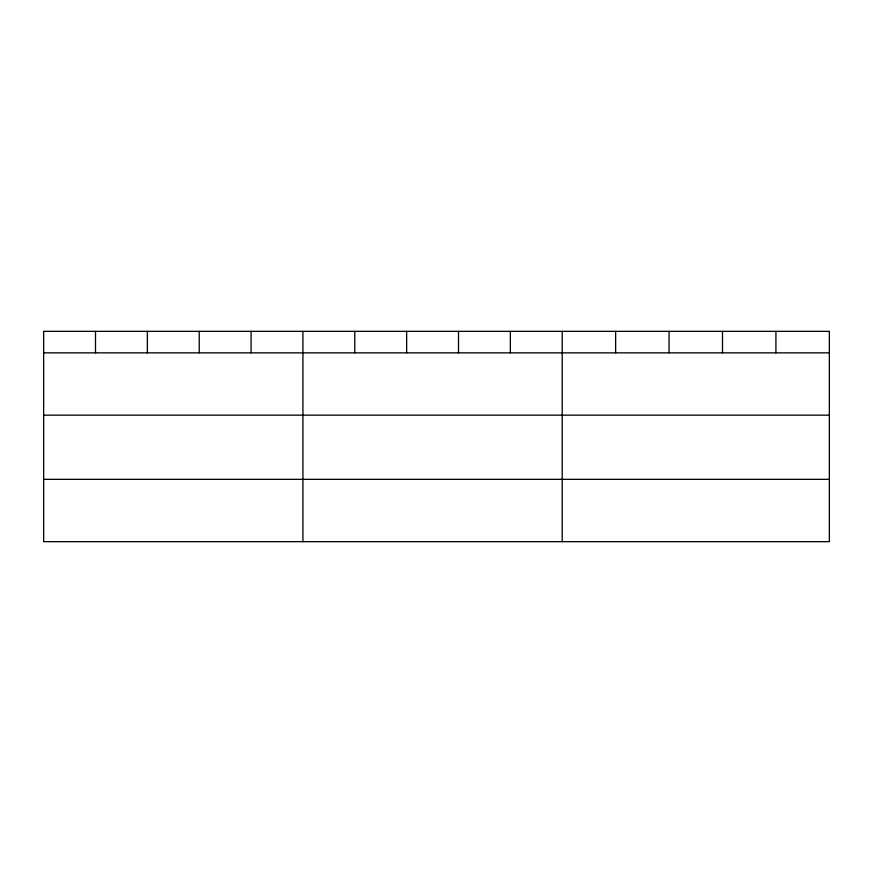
<?xml version="1.0" encoding="UTF-8"?>
<svg xmlns="http://www.w3.org/2000/svg" width="873" height="873" viewBox="0 0 873 873"><rect width="100%" height="100%" fill="white"/><g stroke="black" fill="none" stroke-linecap="round" stroke-linejoin="round"><path stroke-width="1.31" d="M829.35 415.155L829.35 331.347L43.65 331.347L43.65 541.653L829.35 541.653L829.35 415.155L43.65 415.155M43.65 352.856L829.35 352.856M43.65 479.342L829.35 479.342M775.922 331.347L775.922 352.856M722.495 331.347L722.495 352.856M669.067 331.347L669.067 352.856M615.64 331.347L615.64 352.856M562.212 331.347L562.212 541.653M510.356 331.347L510.356 352.856M458.5 331.347L458.5 352.856M406.643 331.347L406.643 352.856M354.787 331.347L354.787 352.856M302.931 331.347L302.931 541.653M251.075 331.347L251.075 352.856M199.219 331.347L199.219 352.856M147.362 331.347L147.362 352.856M95.506 331.347L95.506 352.856"/></g></svg>
